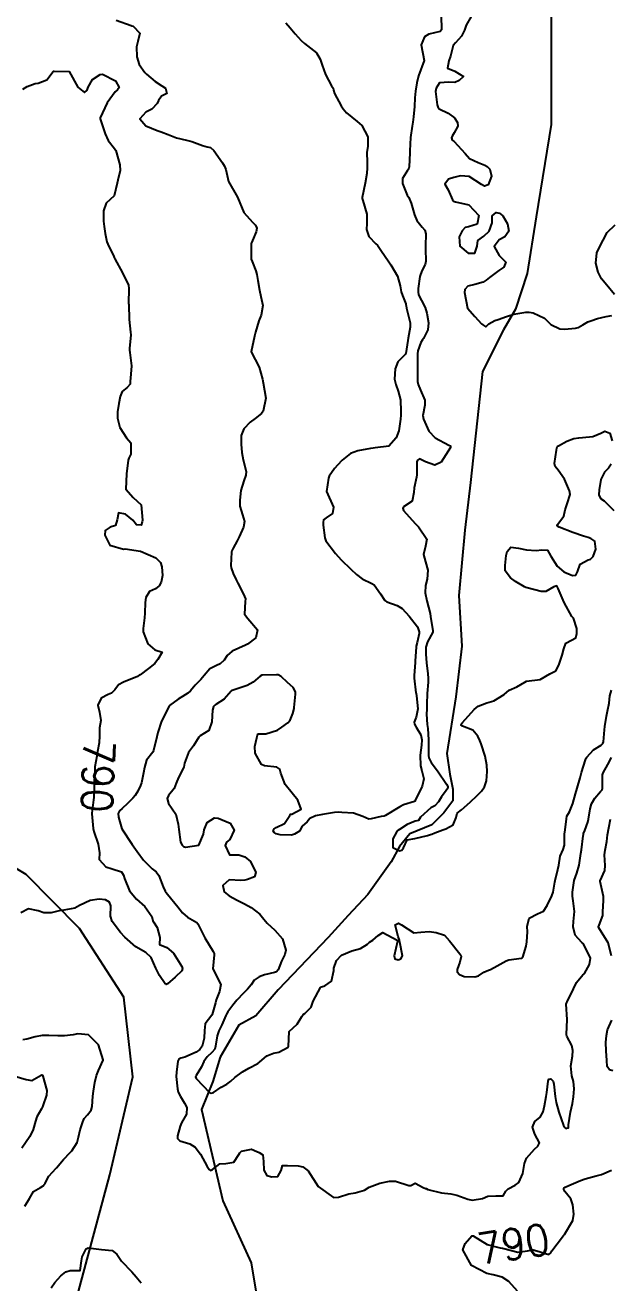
# Model space of a CAD drawing. Header units: metres. Extents: x 307586 to 320046, y 7427249 to 7434250.
# Drawn here: x 319189.4 to 319265.2, y 7427886.4 to 7428049.3 of the extents above; entities that cross this region are included whole.
import ezdxf
from ezdxf.enums import TextEntityAlignment as Align

# ---------------------------------------------------------------- set-up
doc = ezdxf.new("R2010")
doc.units = ezdxf.units.M
doc.header["$MEASUREMENT"] = 0
for name, color, linetype in [('Cotas', 45, 'Continuous'), ('Curvas de Nivel 1m', 11, 'Continuous'), ('Curvas de Nivel 5m', 15, 'Continuous'), ('Hidrografia', 140, 'Continuous'), ('Vias Secundárias', 230, 'Continuous')]:
    doc.layers.add(name, color=color, linetype=linetype)
doc.styles.add('Style-STANDARD', font='STANDARD.shx')

msp = doc.modelspace()

# ---------------------------------------------------------------- linework, layer by layer
at = {"layer": 'Curvas de Nivel 1m', "flags": 128}
for points, elevation in [([(319243.35, 7428050.58), (319243.39, 7428048.72), (319243.18, 7428048.49), (319241.75, 7428048.16), (319241.17, 7428047.81), (319240.72, 7428046.75), (319241.13, 7428044.74), (319240.4, 7428042.75), (319240.17, 7428041.82), (319240, 7428040.76), (319239.93, 7428039.91), (319239.86, 7428038.76), (319239.73, 7428037.44), (319239.65, 7428036.76), (319239.55, 7428036.24), (319239.34, 7428034.77), (319239.27, 7428033.04), (319239.26, 7428032.77), (319239.17, 7428030.96), (319239.15, 7428030.77), (319239.1, 7428030.64), (319238.97, 7428030.47), (319238.3, 7428029.43), (319238.3, 7428028.78), (319238.93, 7428027.3), (319239.12, 7428026.97), (319239.24, 7428026.77), (319239.42, 7428026.26), (319239.86, 7428024.76), (319240.16, 7428024.02), (319240.88, 7428023.16), (319241.23, 7428022.74), (319241.34, 7428022.26), (319241.31, 7428020.74), (319241.3, 7428020.28), (319241.33, 7428018.73), (319241.24, 7428018.32), (319240.81, 7428017.49), (319240.57, 7428016.74), (319240.35, 7428015.18), (319240.33, 7428014.75), (319240.4, 7428014.38), (319240.76, 7428013.64), (319241.24, 7428012.74), (319241.46, 7428012.02), (319241.67, 7428010.73), (319241.62, 7428009.83), (319241.05, 7428008.74), (319240.9, 7428008.54), (319240.7, 7428008.2), (319240.32, 7428007.11), (319240.28, 7428006.74), (319240.27, 7428005.13), (319240.25, 7428004.74), (319240.24, 7428003.14), (319240.34, 7428002.74), (319240.63, 7428002.04), (319241.2, 7428000.73), (319241.23, 7428000.1), (319240.97, 7427998.74), (319241.02, 7427998.29), (319241.73, 7427996.73), (319242.55, 7427995.85), (319244.33, 7427994.9), (319244.53, 7427994.81), (319244.55, 7427994.69), (319244.55, 7427994.67), (319244.53, 7427994.61), (319243.35, 7427992.71), (319242.51, 7427992.33), (319241.31, 7427992.73), (319240.52, 7427993.15), (319240.28, 7427992.98), (319240.19, 7427992.74), (319240.17, 7427991.07), (319240.14, 7427990.74), (319239.85, 7427989.37), (319239.78, 7427988.75), (319239.55, 7427987.65), (319238.44, 7427986.91), (319238.35, 7427986.76), (319238.44, 7427986.42), (319239.95, 7427984.74), (319240.41, 7427984.32), (319241.47, 7427982.73), (319241.29, 7427981.82), (319241.04, 7427980.73), (319241.3, 7427979.79), (319241.6, 7427978.73), (319241.51, 7427977.55), (319241.32, 7427976.73), (319241.26, 7427975.78), (319241.47, 7427974.73), (319241.89, 7427973.11), (319241.96, 7427972.72), (319242.24, 7427970.85), (319242.25, 7427970.72), (319242.24, 7427970.69), (319241.54, 7427969.42), (319241.35, 7427968.73), (319241.33, 7427967.84), (319241.43, 7427966.72), (319241.6, 7427965.3), (319241.64, 7427964.72), (319241.63, 7427964.18), (319241.53, 7427962.72), (319241.49, 7427961.36), (319241.48, 7427960.72), (319241.44, 7427960.04), (319241.52, 7427958.72), (319241.6, 7427958.22), (319241.7, 7427956.72), (319241.7, 7427955.08), (319241.68, 7427954.72), (319241.72, 7427954.38), (319242.04, 7427953.78), (319242.84, 7427952.7), (319244.01, 7427951), (319244.18, 7427950.69), (319244.21, 7427950.48), (319244, 7427950.18), (319243.36, 7427949.33), (319242.98, 7427948.7), (319242.5, 7427948.19), (319241.97, 7427947.91), (319240.65, 7427946.73), (319240.41, 7427946.28), (319239.95, 7427946.2), (319238.92, 7427945.78), (319237.94, 7427945.13), (319237.73, 7427944.97), (319237.56, 7427944.77), (319237.05, 7427943.9), (319237.08, 7427942.77), (319237.91, 7427942.33), (319238.24, 7427942.42), (319238.43, 7427942.75), (319238.9, 7427943.78), (319239.93, 7427943.97), (319241.55, 7427944.34), (319241.93, 7427944.46), (319242.11, 7427944.53), (319242.49, 7427944.7), (319243.54, 7427945.09), (319243.94, 7427945.2), (319244.89, 7427945.73), (319245.26, 7427946.68), (319245.39, 7427947.25), (319245.97, 7427947.67), (319247.11, 7427948.65), (319247.99, 7427949.51), (319248.57, 7427950.06), (319248.93, 7427950.63), (319249.21, 7427951.44), (319249.31, 7427952.63), (319249.23, 7427953.44), (319249.05, 7427954.63), (319248.52, 7427956.2), (319248.33, 7427956.64), (319248.09, 7427957.22), (319247.44, 7427957.99), (319246.1, 7427958.52), (319245.9, 7427958.67), (319245.95, 7427958.82), (319246.11, 7427958.98), (319247.6, 7427960.65), (319248.14, 7427961.11), (319249.24, 7427961.53), (319250.14, 7427961.78), (319251.48, 7427962.6), (319252.16, 7427963.18), (319253.15, 7427963.6), (319254.17, 7427964.21), (319254.41, 7427964.32), (319256.17, 7427964.55), (319257.41, 7427965.3), (319258.19, 7427965.66), (319258.5, 7427966.21), (319258.61, 7427966.52), (319259.03, 7427967.69), (319259.22, 7427968.51), (319259.5, 7427969.24), (319260.24, 7427969.63), (319260.79, 7427969.94), (319260.92, 7427970.49), (319260.91, 7427971.14), (319260.48, 7427972.5), (319260.38, 7427972.6), (319260.28, 7427972.72), (319259.29, 7427974.51), (319258.49, 7427976.35), (319258.42, 7427976.52), (319258.32, 7427976.69), (319257.94, 7427976.53), (319256.92, 7427975.94), (319256.31, 7427975.93), (319254.46, 7427976.43), (319254.32, 7427976.48), (319254.14, 7427976.57), (319252.98, 7427977.24), (319252.33, 7427977.72), (319251.64, 7427978.61), (319251.65, 7427979.31), (319251.76, 7427980.61), (319251.87, 7427981.11), (319252.38, 7427981.71), (319253.36, 7427981.56), (319254.38, 7427981.33), (319255.66, 7427981.27), (319256.38, 7427981.33), (319257.13, 7427981.29), (319257.56, 7427980.53), (319258.35, 7427979.21), (319259.22, 7427978.51), (319260.34, 7427978), (319260.8, 7427978.04), (319261.02, 7427978.49), (319261.37, 7427979.47), (319262.37, 7427980.05), (319262.7, 7427980.14), (319263.02, 7427980.47), (319263.37, 7427981.45), (319263.24, 7427982.47), (319262.74, 7427982.82), (319262.4, 7427982.92), (319261.78, 7427983.1), (319260.4, 7427983.61), (319258.63, 7427984.3), (319258.41, 7427984.4), (319258.37, 7427984.47), (319258.37, 7427984.52), (319258.37, 7427984.56), (319258.41, 7427984.64), (319259.24, 7427985.71), (319259.41, 7427986.51), (319259.66, 7427987.3), (319260.05, 7427988.5), (319259.99, 7427988.99), (319259.31, 7427990.51), (319258.5, 7427991.68), (319258.11, 7427992.13), (319258.03, 7427992.53), (319258.28, 7427994.27), (319258.31, 7427994.52), (319258.37, 7427994.69), (319258.54, 7427994.83), (319259.62, 7427995.44), (319260.55, 7427995.75), (319261.17, 7427995.87), (319262.56, 7427996), (319263.01, 7427996.02), (319264.04, 7427996.46), (319264.57, 7427996.72), (319265.2, 7427996.44), (319265.51, 7427995.47)], 787), ([(319247.21, 7428050.41), (319246.58, 7428049.29), (319246.34, 7428048.68), (319245.98, 7428047.88), (319245.17, 7428047.02), (319244.9, 7428046.69), (319244.53, 7428045.31), (319244.34, 7428044.7), (319244.14, 7428043.72), (319245.12, 7428043.35), (319246.21, 7428042.68), (319245.67, 7428042.12), (319245.1, 7428041.89), (319244.31, 7428041.91), (319243.1, 7428041.86), (319242.68, 7428041.14), (319242.61, 7428040.72), (319242.8, 7428038.99), (319242.88, 7428038.72), (319243.06, 7428038.47), (319244.24, 7428037.89), (319245.05, 7428037.32), (319245.46, 7428036.69), (319245.48, 7428036.24), (319245.02, 7428035.35), (319244.76, 7428034.95), (319244.67, 7428034.7), (319244.75, 7428034.43), (319245.01, 7428034.22), (319246.44, 7428032.68), (319246.99, 7428032.03), (319248.11, 7428031.53), (319248.98, 7428031.18), (319249.31, 7428030.98), (319249.64, 7428030.64), (319249.85, 7428029.74), (319249.42, 7428028.64), (319248.94, 7428028.45), (319248.56, 7428028.65), (319246.96, 7428029.71), (319245.85, 7428029.79), (319244.96, 7428029.58), (319244.3, 7428029.35), (319243.82, 7428028.71), (319244.23, 7428027.99), (319244.82, 7428026.69), (319244.92, 7428026.51), (319245.17, 7428026.43), (319246.91, 7428026.03), (319248.21, 7428024.66), (319247.99, 7428023.55), (319246.88, 7428023.2), (319246.45, 7428023.1), (319246.05, 7428022.68), (319245.67, 7428021.87), (319245.75, 7428020.68), (319246.84, 7428019.77), (319247.71, 7428019.79), (319248, 7428020.66), (319248.09, 7428021.43), (319248.87, 7428021.97), (319249.56, 7428022.64), (319249.95, 7428023.7), (319249.95, 7428024.63), (319250.48, 7428025.04), (319250.9, 7428024.97), (319251.31, 7428024.62), (319251.93, 7428023.57), (319252.11, 7428022.61), (319251.58, 7428021.9), (319250.86, 7428021.52), (319250.2, 7428020.63), (319250.84, 7428019.47), (319251.71, 7428018.61), (319251.46, 7428017.97), (319250.81, 7428017.52), (319249.58, 7428016.63), (319249.16, 7428016.27), (319248.79, 7428016.02), (319247.71, 7428015.73), (319246.79, 7428015.48), (319246.39, 7428015.07), (319246.37, 7428014.67), (319246.75, 7428012.67), (319247.68, 7428011.59), (319248.55, 7428010.64), (319248.73, 7428010.49), (319249.11, 7428010.25), (319249.53, 7428010.63), (319250.29, 7428011.07), (319250.74, 7428011.19), (319251.8, 7428011.56), (319252.75, 7428011.87), (319254.31, 7428012.13), (319254.75, 7428012.14), (319255.26, 7428012.06), (319256.74, 7428011.34), (319257.14, 7428010.94), (319257.57, 7428010.54), (319258.72, 7428009.95), (319259.32, 7428009.92), (319260.73, 7428010.06), (319261.08, 7428010.14), (319261.71, 7428010.49), (319262.36, 7428010.86), (319262.74, 7428011.02), (319263.59, 7428011.32), (319264.74, 7428011.55), (319265.48, 7428011.71)], 786), ([(319201.19, 7428049.96), (319203.13, 7428049.25), (319203.18, 7428049.24), (319203.22, 7428049.24), (319203.39, 7428049.2), (319204.27, 7428048.28), (319203.98, 7428047.19), (319203.82, 7428046.52), (319203.87, 7428045.19), (319204.16, 7428044.22), (319204.9, 7428043.17), (319205.11, 7428042.95), (319206.23, 7428042.02), (319207.09, 7428041.46), (319207.57, 7428041.15), (319207.76, 7428040.46), (319207.07, 7428040.12), (319206.67, 7428039.55), (319206.49, 7428039.16), (319205.81, 7428038.41), (319205.05, 7428038.06), (319204.24, 7428037.18), (319205.03, 7428036.28), (319206.51, 7428035.67), (319207.02, 7428035.51), (319207.94, 7428035.14), (319209.01, 7428034.7), (319210.31, 7428034.41), (319211, 7428034.24), (319212.38, 7428033.71), (319213, 7428033.56), (319213.4, 7428033.48), (319213.84, 7428033.07), (319214.97, 7428031.46), (319215.24, 7428031.05), (319215.39, 7428030.62), (319215.77, 7428029.04), (319216.92, 7428027.03), (319217.75, 7428025.02), (319218.88, 7428023.79), (319219.26, 7428023.38), (319219.41, 7428023), (319219.35, 7428022.52), (319218.85, 7428021.41), (319218.72, 7428021.13), (319218.7, 7428021.01), (319218.7, 7428019.14), (319218.71, 7428019.01), (319218.82, 7428018.71), (319219.3, 7428017.49), (319219.42, 7428017), (319219.56, 7428016.23), (319219.76, 7428015), (319219.93, 7428014.16), (319220.2, 7428012.99), (319219.98, 7428011.75), (319219.7, 7428011), (319219.24, 7428009.54), (319219.11, 7428009), (319218.68, 7428007), (319219.75, 7428004.99), (319220.16, 7428003.47), (319220.23, 7428002.98), (319220.6, 7428000.98), (319220.27, 7427999.3), (319220.04, 7427998.99), (319219.2, 7427998.37), (319218.57, 7427997.88), (319217.73, 7427997.01), (319217.4, 7427996.17), (319217.39, 7427995.02), (319217.47, 7427993.97), (319217.66, 7427993.01), (319218.03, 7427991.47), (319218.02, 7427991.01), (319217.73, 7427990.26), (319217.36, 7427989.02), (319217.21, 7427987.78), (319217.23, 7427987.02), (319217.55, 7427985.89), (319217.83, 7427985.01), (319217.7, 7427984.3), (319217.12, 7427983.02), (319216.9, 7427982.51), (319216.37, 7427981.54), (319216.18, 7427981.22), (319216.13, 7427981.03), (319216.06, 7427979.32), (319216.08, 7427979.03), (319216.34, 7427978.26), (319216.74, 7427977.44), (319216.97, 7427977.02), (319217.72, 7427975.59), (319217.95, 7427975.01), (319217.93, 7427974.65), (319217.84, 7427973.01), (319218.26, 7427972.45), (319219.5, 7427970.99), (319219.29, 7427969.93), (319218.22, 7427969.14), (319217.94, 7427969), (319216.21, 7427968.22), (319215.58, 7427967.67), (319215.19, 7427967.04), (319214.67, 7427966.57), (319214.19, 7427966.36), (319213.32, 7427965.93), (319212.6, 7427965.07), (319212.17, 7427964.56), (319211.42, 7427963.82), (319210.82, 7427963.09), (319210.48, 7427962.76), (319210.14, 7427962.54), (319209.23, 7427962.01), (319208.12, 7427961.18), (319208.09, 7427961.15), (319208.07, 7427961.12), (319208.02, 7427961.02), (319207.07, 7427959.14), (319206.59, 7427957.66), (319206.48, 7427957.14), (319206.05, 7427955.35), (319206, 7427955.21), (319205.94, 7427955.15), (319205.11, 7427954.09), (319204.87, 7427953.16), (319204.74, 7427952.45), (319204.46, 7427951.17), (319204.35, 7427950.82), (319203.99, 7427950.06), (319203.64, 7427949.52), (319203.34, 7427949.18), (319202.68, 7427948.47), (319201.96, 7427947.85), (319201.62, 7427947.54), (319201.46, 7427947.2), (319201.49, 7427946.73), (319201.93, 7427945.19), (319203.25, 7427943.18), (319203.9, 7427942.25), (319204.72, 7427941.16), (319205.87, 7427940.02), (319206.37, 7427939.65), (319206.73, 7427939.14), (319207.27, 7427937.7), (319207.56, 7427937.12), (319207.66, 7427936.95), (319207.83, 7427936.74), (319209.19, 7427935.11), (319209.81, 7427934.34), (319210.46, 7427933.75), (319211.65, 7427933.07), (319211.79, 7427932.9), (319212.7, 7427931.06), (319213.75, 7427929.3), (319213.88, 7427929.05), (319213.9, 7427928.89), (319213.71, 7427927.05), (319214.74, 7427925.04), (319214.58, 7427924.15), (319214.17, 7427923.04), (319214.06, 7427922.65), (319213.64, 7427921.17), (319213.61, 7427921.08), (319213.58, 7427921.05), (319212.75, 7427919.94), (319212.66, 7427919.06), (319212.6, 7427918.07), (319212.34, 7427917.06), (319212.04, 7427916.61), (319211.58, 7427916.27), (319210.09, 7427915.61), (319209.58, 7427915.48), (319209.3, 7427915.38), (319209.17, 7427915.1), (319209, 7427913.67), (319208.96, 7427913.11), (319209.13, 7427911.5), (319209.24, 7427911.1), (319209.52, 7427910.53), (319210.07, 7427909.65), (319210.34, 7427909.09), (319210.32, 7427908.26), (319209.66, 7427907.1), (319209.47, 7427906.69), (319209.13, 7427905.43), (319209.13, 7427905.1), (319209.45, 7427904.78), (319210.76, 7427904.4), (319211.44, 7427903.97), (319212.12, 7427903.06), (319212.99, 7427901.48), (319213.23, 7427901.05), (319213.4, 7427900.92), (319213.7, 7427901.05), (319214.65, 7427901.8), (319215.42, 7427901.85), (319216.43, 7427902), (319217.11, 7427903), (319217.22, 7427903.21), (319217.44, 7427903.44), (319218.72, 7427903.71), (319219.44, 7427903.41), (319219.73, 7427903.27), (319220.2, 7427902.97), (319220.28, 7427902.1), (319220.32, 7427900.97), (319220.72, 7427900.28), (319221.39, 7427900.11), (319222.16, 7427900.18), (319222.58, 7427900.94), (319222.75, 7427901.6), (319223.41, 7427901.58), (319224.78, 7427901.54), (319225.41, 7427901.41), (319226.1, 7427900.89), (319227.38, 7427898.88), (319229.37, 7427897.44), (319230.01, 7427897.49), (319231.37, 7427897.93), (319232.17, 7427898.03), (319233.38, 7427898.4), (319233.99, 7427898.8), (319235.39, 7427899.32), (319236.62, 7427899.54), (319237.39, 7427899.54), (319239.13, 7427899), (319239.39, 7427899), (319239.97, 7427899.31), (319240.99, 7427898.72), (319241.3, 7427898.63), (319241.38, 7427898.6), (319241.6, 7427898.49), (319243.38, 7427898.06), (319244.6, 7427897.9), (319245.37, 7427897.74), (319246.8, 7427897.21), (319247.37, 7427897.08), (319248.7, 7427897.3), (319249.37, 7427897.62), (319250.41, 7427897.65), (319251.37, 7427897.65), (319251.71, 7427898.26), (319252.01, 7427898.58), (319252.94, 7427899.02), (319253.39, 7427899.38), (319253.94, 7427900.56), (319254.12, 7427901.86), (319254.38, 7427902.56), (319255.44, 7427903.69), (319255.88, 7427904.11), (319256.09, 7427904.53), (319255.47, 7427905.63), (319255.17, 7427906.54), (319255.49, 7427907.29), (319256.18, 7427907.85), (319256.55, 7427908.53), (319256.72, 7427909.32), (319256.93, 7427910.53), (319257.01, 7427911.04), (319257.19, 7427912.52), (319257.3, 7427912.78), (319257.56, 7427912.83), (319257.86, 7427912.52), (319257.96, 7427912.11), (319258.11, 7427910.51), (319258.26, 7427909.77), (319258.6, 7427908.51), (319259.21, 7427906.77), (319259.35, 7427906.5), (319259.48, 7427906.39), (319259.57, 7427906.41), (319259.84, 7427906.49), (319259.85, 7427906.86), (319260.08, 7427908.49), (319260.37, 7427909.64), (319260.5, 7427910.49), (319260.58, 7427911.52), (319260.5, 7427912.49), (319260.29, 7427913.21), (319260.13, 7427914.49), (319260.34, 7427915.74), (319260.42, 7427916.49), (319260.27, 7427917.15), (319259.62, 7427918.36), (319259.57, 7427918.5), (319259.56, 7427918.56), (319259.65, 7427920.5), (319259.55, 7427922.5), (319259.56, 7427922.61), (319259.68, 7427922.81), (319260.47, 7427924.49), (319260.88, 7427925.31), (319261.72, 7427926.27), (319261.83, 7427926.36), (319261.92, 7427926.47), (319262.56, 7427927.64), (319262.7, 7427928.46), (319261.77, 7427930.3), (319261.59, 7427930.47), (319260.7, 7427931.41), (319260.44, 7427932.49), (319260.51, 7427933.2), (319260.62, 7427934.49), (319260.46, 7427935.86), (319260.37, 7427936.49), (319260.36, 7427937), (319260.59, 7427938.49), (319260.92, 7427939.44), (319261.23, 7427940.48), (319261.45, 7427942.02), (319261.52, 7427942.48), (319261.76, 7427944.3), (319261.78, 7427944.47), (319261.8, 7427944.61), (319261.94, 7427944.99), (319262.35, 7427946.07), (319262.44, 7427946.47), (319262.65, 7427947.79), (319262.84, 7427948.46), (319263.26, 7427949.19), (319264.01, 7427950.02), (319264.2, 7427950.26), (319264.25, 7427950.45), (319264.27, 7427952.21), (319264.33, 7427952.45), (319264.95, 7427953.53), (319265.4, 7427954.44)], 789), ([(319223.19, 7428049.61), (319223.74, 7428048.95), (319224.4, 7428048.17), (319225.17, 7428047.31), (319225.61, 7428046.93), (319227.15, 7428045.72), (319227.62, 7428044.91), (319227.91, 7428044.12), (319228.35, 7428042.9), (319229.1, 7428041.45), (319229.34, 7428041.13), (319229.39, 7428040.89), (319229.5, 7428040.47), (319230.36, 7428038.87), (319230.64, 7428038.45), (319231.05, 7428037.96), (319232.44, 7428036.85), (319233.03, 7428036.29), (319233.81, 7428034.83), (319233.8, 7428033.63), (319233.68, 7428032.83), (319233.73, 7428031.58), (319233.75, 7428030.83), (319233.7, 7428030.09), (319233.49, 7428028.83), (319233.08, 7428026.99), (319233.07, 7428026.84), (319233.16, 7428026.59), (319233.7, 7428024.83), (319233.68, 7428023.63), (319233.63, 7428022.83), (319233.96, 7428021.92), (319234.85, 7428021), (319235.07, 7428020.81), (319235.6, 7428020.04), (319236.45, 7428018.79), (319236.82, 7428018.28), (319237.65, 7428016.78), (319238, 7428015.56), (319238.14, 7428014.78), (319238.3, 7428014.31), (319238.76, 7428013.23), (319238.81, 7428012.81), (319238.82, 7428012.76), (319238.85, 7428012.66), (319239.3, 7428010.75), (319239.29, 7428010.19), (319239.07, 7428008.76), (319239.02, 7428008.44), (319238.73, 7428006.76), (319238.72, 7428006.72), (319238.68, 7428006.66), (319237.73, 7428005.71), (319237.35, 7428004.78), (319237.3, 7428003.44), (319237.46, 7428002.78), (319237.76, 7428001.9), (319238.04, 7428000.77), (319238.1, 7427999.26), (319238.1, 7427998.77), (319238.07, 7427998.26), (319237.83, 7427996.77), (319237.48, 7427995.85), (319236.53, 7427994.79), (319234.78, 7427994.55), (319234.53, 7427994.51), (319234.16, 7427994.45), (319232.53, 7427994.16), (319231.56, 7427993.81), (319230.51, 7427992.97), (319230.46, 7427992.92), (319230.4, 7427992.86), (319229.5, 7427991.87), (319228.82, 7427990.88), (319228.73, 7427990.63), (319228.46, 7427988.88), (319229.37, 7427986.87), (319229.23, 7427986.07), (319228.42, 7427985.5), (319228.07, 7427985.23), (319228.02, 7427984.89), (319228.05, 7427984.53), (319228.24, 7427982.88), (319228.39, 7427982.51), (319229.62, 7427980.87), (319230.35, 7427980.03), (319231.61, 7427978.85), (319232.34, 7427978.15), (319233.08, 7427977.58), (319234.32, 7427977), (319234.63, 7427976.81), (319235.48, 7427975.63), (319236.03, 7427974.79), (319236.29, 7427974.59), (319237.64, 7427974.12), (319238.28, 7427973.74), (319239.18, 7427972.75), (319240.25, 7427971.35), (319240.49, 7427970.74), (319240.48, 7427970.5), (319240.23, 7427969.35), (319240.11, 7427968.85), (319240.09, 7427968.74), (319239.98, 7427966.96), (319239.97, 7427966.74), (319239.84, 7427965.08), (319239.83, 7427964.74), (319240.06, 7427962.83), (319240.08, 7427962.74), (319240.15, 7427962.43), (319240.3, 7427960.74), (319240.11, 7427959.65), (319239.84, 7427959), (319239.86, 7427958.74), (319240.1, 7427958.38), (319240.71, 7427957.36), (319240.82, 7427956.73), (319240.78, 7427956.02), (319240.61, 7427954.73), (319240.66, 7427953.35), (319240.83, 7427952.73), (319241.07, 7427951.67), (319240.87, 7427950.73), (319239.98, 7427948.86), (319239.94, 7427948.78), (319239.86, 7427948.74), (319238.45, 7427948.29), (319237.98, 7427948.07), (319236.12, 7427946.94), (319235.96, 7427946.86), (319235.91, 7427946.84), (319235.54, 7427946.79), (319234.27, 7427946.49), (319233.96, 7427946.47), (319233.16, 7427946.82), (319231.97, 7427947.21), (319230.44, 7427947.33), (319229.97, 7427947.35), (319229.5, 7427947.33), (319227.96, 7427947.04), (319227.05, 7427946.89), (319226.31, 7427946.55), (319225.95, 7427946.12), (319225.32, 7427945.54), (319224.94, 7427944.92), (319224.32, 7427944.53), (319223.93, 7427944.38), (319222.45, 7427944.43), (319221.93, 7427944.56), (319221.69, 7427944.71), (319221.55, 7427944.96), (319221.68, 7427945.21), (319221.94, 7427945.36), (319223, 7427945.89), (319223.69, 7427946.93), (319223.81, 7427947.08), (319223.96, 7427947.1), (319225.16, 7427947.73), (319224.73, 7427948.92), (319223.99, 7427949.83), (319223.09, 7427950.94), (319222.54, 7427952.43), (319222.39, 7427952.95), (319222.04, 7427953.21), (319220.42, 7427953.36), (319220.04, 7427953.52), (319219.22, 7427954.99), (319219.19, 7427955.87), (319219.41, 7427956.99), (319219.55, 7427957.52), (319220.09, 7427957.49), (319220.6, 7427957.49), (319222.09, 7427957.99), (319222.69, 7427958.35), (319223.46, 7427958.94), (319223.77, 7427959.27), (319224.11, 7427960.13), (319224.26, 7427960.8), (319224.27, 7427960.93), (319224.45, 7427962.63), (319224.44, 7427962.93), (319224.16, 7427963.51), (319223.39, 7427964.17), (319222.59, 7427964.95), (319222.18, 7427965.13), (319222, 7427965.14), (319220.17, 7427965.11), (319220.06, 7427965.1), (319219.84, 7427964.98), (319218.96, 7427964.2), (319218.16, 7427963.76), (319216.23, 7427963.11), (319216.15, 7427963.07), (319216.13, 7427963.06), (319216.1, 7427963.03), (319215.18, 7427962), (319214.13, 7427961.3), (319213.97, 7427961.21), (319213.82, 7427961.05), (319213.66, 7427960.59), (319213.61, 7427959.05), (319213.2, 7427957.95), (319212.08, 7427957.26), (319211.91, 7427957.07), (319211.2, 7427955.95), (319210.56, 7427955.09), (319210.04, 7427953.71), (319209.96, 7427953.17), (319209.94, 7427953.1), (319209.29, 7427951.83), (319208.98, 7427951.11), (319208.7, 7427950.41), (319207.99, 7427949.51), (319207.8, 7427949.12), (319207.97, 7427948.49), (319208.91, 7427947.11), (319209.24, 7427945.81), (319209.32, 7427945.11), (319209.55, 7427943.47), (319209.74, 7427943.1), (319209.91, 7427942.93), (319210.17, 7427942.83), (319211.91, 7427943.07), (319212.5, 7427944.49), (319212.59, 7427945.06), (319212.97, 7427946.03), (319213.96, 7427946.61), (319214.4, 7427946.6), (319215.95, 7427945.95), (319216.48, 7427945.02), (319215.92, 7427943.81), (319215.49, 7427943.47), (319215.34, 7427943.04), (319215.89, 7427941.84), (319217.08, 7427941.83), (319217.89, 7427941.59), (319218.61, 7427940.99), (319219.31, 7427939.55), (319219.11, 7427938.99), (319218.24, 7427938.62), (319217.86, 7427938.53), (319217.34, 7427938.49), (319215.86, 7427938.61), (319215.01, 7427937.88), (319215.21, 7427937.04), (319215.84, 7427936.51), (319216.9, 7427935.94), (319217.82, 7427935.48), (319218.69, 7427934.99), (319219.8, 7427934.14), (319220.33, 7427933.5), (319220.79, 7427932.97), (319221.78, 7427932.08), (319222.75, 7427930.94), (319223.21, 7427929.47), (319223.08, 7427928.94), (319222.61, 7427928.07), (319222.2, 7427926.95), (319221.97, 7427926.69), (319221.72, 7427926.58), (319220.41, 7427926.27), (319219.71, 7427926.03), (319219.1, 7427925.58), (319218.69, 7427924.99), (319218.23, 7427924.45), (319217.68, 7427923.92), (319216.83, 7427923.01), (319216.31, 7427922.38), (319215.65, 7427921.48), (319215.48, 7427921.19), (319215.41, 7427921.03), (319214.87, 7427919.79), (319214.52, 7427919.04), (319214.28, 7427918.37), (319214.07, 7427917.05), (319213.97, 7427916.66), (319213.58, 7427916.23), (319212.98, 7427915.65), (319212.56, 7427915.06), (319212.26, 7427914.37), (319211.55, 7427913.26), (319211.49, 7427913.07), (319211.55, 7427912.88), (319213.29, 7427911.05), (319213.52, 7427910.94), (319213.8, 7427911.05), (319214.82, 7427911.75), (319215.54, 7427912.14), (319216.06, 7427912.5), (319216.59, 7427913.01), (319217.56, 7427913.72), (319218.38, 7427914.18), (319219.57, 7427914.82), (319219.79, 7427914.98), (319220.74, 7427915.81), (319221.59, 7427916.12), (319222.29, 7427916.25), (319223.51, 7427916.93), (319223.54, 7427917), (319223.62, 7427918.93), (319224.67, 7427919.88), (319225.25, 7427920.91), (319225.42, 7427921.13), (319225.65, 7427921.3), (319226.48, 7427922.08), (319226.75, 7427922.89), (319227.69, 7427924.63), (319227.83, 7427924.74), (319228.25, 7427924.87), (319229.09, 7427925.48), (319229.43, 7427926.86), (319229.43, 7427927.16), (319229.74, 7427928.16), (319230.39, 7427928.85), (319231.75, 7427929.4), (319232.87, 7427929.7), (319233.76, 7427930.25), (319234.04, 7427930.53), (319234.45, 7427930.8), (319235.18, 7427931.39), (319235.78, 7427931.77), (319237.64, 7427930.76), (319237.66, 7427930.66), (319237.24, 7427928.77), (319237.31, 7427928.34), (319237.74, 7427928.21), (319238.12, 7427928.38), (319238.3, 7427928.75), (319237.99, 7427930.53), (319237.94, 7427930.76), (319237.77, 7427931.26), (319237.36, 7427932.77), (319237.8, 7427932.98), (319238.17, 7427932.76), (319239.78, 7427931.72), (319240.71, 7427931.8), (319241.78, 7427931.92), (319242.7, 7427931.78), (319243.77, 7427931.43), (319244.41, 7427930.68), (319245.75, 7427928.99), (319245.9, 7427928.82), (319245.93, 7427928.67), (319245.74, 7427927.91), (319245.41, 7427926.99), (319245.42, 7427926.67), (319245.72, 7427926.32), (319246.3, 7427926.08), (319247.71, 7427926.04), (319248.17, 7427926.18), (319248.87, 7427926.63), (319249.46, 7427926.89), (319249.73, 7427927), (319250.58, 7427927.46), (319251.74, 7427928.09), (319252.11, 7427928.21), (319253.74, 7427928.44), (319253.83, 7427928.48), (319253.9, 7427928.57), (319254.34, 7427929.99), (319254.45, 7427930.56), (319254.51, 7427931.84), (319254.46, 7427932.56), (319254.73, 7427933.63), (319255.81, 7427934.21), (319256.58, 7427934.54), (319257.09, 7427935.27), (319257.7, 7427936.52), (319257.85, 7427936.98), (319258.08, 7427938.29), (319258.12, 7427938.52), (319258.46, 7427939.93), (319258.59, 7427940.51), (319258.78, 7427941.64), (319259.15, 7427942.51), (319259.32, 7427943.1), (319259.33, 7427944.51), (319259.39, 7427945.06), (319259.59, 7427946.5), (319259.63, 7427946.84), (319259.97, 7427947.39), (319260.41, 7427948.49), (319260.74, 7427949.75), (319260.97, 7427950.49), (319261.34, 7427951.79), (319261.51, 7427952.48), (319262.05, 7427954.12), (319262.15, 7427954.37), (319262.21, 7427954.47), (319263.09, 7427955.43), (319264.08, 7427956.06), (319264.28, 7427956.25), (319264.37, 7427956.45), (319264.5, 7427958.04), (319264.54, 7427958.45), (319264.75, 7427959.81), (319264.9, 7427960.44), (319265.1, 7427961.49), (319265.2, 7427962.44), (319265.42, 7427963.18)], 788), ([(319265.81, 7428014.44), (319264.79, 7428015.64), (319264.13, 7428016.46), (319263.68, 7428017.33), (319263.37, 7428018.47), (319263.5, 7428019.81), (319263.8, 7428020.47), (319264.87, 7428022.45), (319265.88, 7428023.44)], 786), ([(319265.39, 7427992.44), (319265.03, 7427991.93), (319264.5, 7427991.4), (319264.03, 7427990.46), (319263.83, 7427989.1), (319263.76, 7427988.46), (319264.01, 7427988.01), (319264.46, 7427987.7), (319265.7, 7427986.44)], 787), ([(319189.34, 7427896.31), (319189.97, 7427897.33), (319190.45, 7427898.24), (319191.37, 7427898.72), (319191.74, 7427898.94), (319191.99, 7427899.3), (319192.48, 7427900.21), (319193.4, 7427901.23), (319193.46, 7427901.29), (319194.35, 7427902.35), (319195.21, 7427903.26), (319195.44, 7427903.51), (319196.12, 7427904.58), (319196.32, 7427905.25), (319196.52, 7427906.19), (319196.87, 7427907.25), (319197.05, 7427907.67), (319197.49, 7427908.17), (319197.96, 7427908.77), (319198.09, 7427909.23), (319198.18, 7427910.57), (319198.24, 7427911.23), (319198.44, 7427912.33), (319198.66, 7427913.23), (319198.89, 7427913.9), (319199.52, 7427915.22), (319199.52, 7427915.27), (319198.9, 7427917.23), (319197.61, 7427918.51), (319196.21, 7427918.66), (319195.61, 7427918.52), (319194.5, 7427918.39), (319193.61, 7427918.39), (319192.48, 7427918.43), (319191.61, 7427918.42), (319190.68, 7427918.25), (319189.6, 7427917.95), (319189.08, 7427917.86)], 789), ([(319187.61, 7427913.3), (319189.54, 7427912.74), (319190.26, 7427912.61), (319191.45, 7427913.31), (319191.55, 7427913.33), (319191.62, 7427913.31), (319191.69, 7427913.17), (319192.21, 7427911.3), (319192.14, 7427910.68), (319191.7, 7427909.31), (319191.64, 7427909.17), (319191.5, 7427908.95), (319190.91, 7427907.89), (319190.71, 7427907.32), (319190.41, 7427906.27), (319190.01, 7427905.33), (319189.44, 7427904.51), (319188.95, 7427903.84)], 789)]:
    msp.add_lwpolyline(points, dxfattribs=dict(at, elevation=elevation))
at = {"layer": 'Curvas de Nivel 5m', "elevation": 790, "flags": 128}
for points in [[(319189.08, 7428041.02), (319189.64, 7428041.36), (319190.69, 7428041.74), (319191.09, 7428041.79), (319192.19, 7428042.23), (319193.03, 7428043.32), (319193.07, 7428043.36), (319193.11, 7428043.37), (319193.17, 7428043.37), (319195.11, 7428043.29), (319196.23, 7428041.28), (319197.08, 7428040.57), (319197.45, 7428040.9), (319197.57, 7428041.27), (319198.1, 7428042.26), (319199.11, 7428042.92), (319199.42, 7428042.94), (319201.1, 7428042.09), (319201.56, 7428041.22), (319201.37, 7428040.93), (319201.08, 7428040.66), (319200.04, 7428039.24), (319199.11, 7428037.31), (319199.11, 7428037.25), (319199.13, 7428037.16), (319199.76, 7428035.24), (319200.16, 7428034.38), (319200.99, 7428033.32), (319201.07, 7428033.22), (319201.14, 7428033.07), (319201.65, 7428031.21), (319201.69, 7428030.48), (319201.42, 7428029.22), (319201.31, 7428028.84), (319200.92, 7428027.22), (319199.9, 7428026.25), (319199.54, 7428025.24), (319199.56, 7428023.92), (319199.64, 7428023.24), (319199.77, 7428022.32), (319199.99, 7428021.23), (319200.24, 7428020.63), (319200.83, 7428019.48), (319200.93, 7428019.22), (319201.02, 7428019.02), (319202.02, 7428017.21), (319202.78, 7428015.62), (319202.85, 7428015.2), (319202.81, 7428013.26), (319202.81, 7428013.2), (319202.82, 7428013.13), (319202.89, 7428011.2), (319203.06, 7428009.55), (319203.08, 7428009.19), (319202.92, 7428007.43), (319202.91, 7428007.2), (319202.96, 7428006.92), (319203.19, 7428005.19), (319203.04, 7428003.59), (319203.02, 7428003.19), (319203, 7428002.82), (319202.62, 7428002.39), (319201.97, 7428001.85), (319201.71, 7428001.21), (319201.52, 7428000.28), (319201.37, 7427999.21), (319201.37, 7427998.41), (319201.66, 7427997.21), (319202.54, 7427995.87), (319203.11, 7427995.19), (319203.08, 7427993.75), (319202.82, 7427993.2), (319202.75, 7427992.96), (319202.54, 7427991.2), (319202.46, 7427989.2), (319203.39, 7427988.12), (319204.44, 7427987.17), (319204.59, 7427985.17), (319204.58, 7427984.99), (319204.41, 7427984.52), (319203.82, 7427984.59), (319203.37, 7427985.19), (319202.42, 7427985.95), (319201.48, 7427986.15), (319201.33, 7427985.21), (319201.11, 7427984.51), (319200.4, 7427984.3), (319199.77, 7427983.86), (319199.74, 7427983.23), (319200.37, 7427981.96), (319202.13, 7427981.44), (319202.37, 7427981.46), (319204.36, 7427981.17), (319206.35, 7427980.29), (319206.92, 7427979.71), (319207.12, 7427979.14), (319207.19, 7427978), (319207.03, 7427977.14), (319206.77, 7427976.69), (319206.31, 7427976.31), (319205.52, 7427975.94), (319205.05, 7427975.16), (319204.94, 7427974.51), (319204.91, 7427973.16), (319204.88, 7427972.55), (319204.68, 7427971.17), (319204.7, 7427970.71), (319205.28, 7427969.16), (319206.22, 7427968.41), (319207.17, 7427968.09), (319206.61, 7427967.14), (319206.44, 7427966.91), (319206.2, 7427966.64), (319205.38, 7427965.96), (319204.29, 7427965.17), (319204.22, 7427965.12), (319204.17, 7427965.09), (319203.94, 7427964.94), (319202.16, 7427964.2), (319201.5, 7427963.87), (319201.01, 7427963.21), (319200.58, 7427962.78), (319200.14, 7427962.59), (319199.24, 7427962.12), (319198.8, 7427961.23), (319199.02, 7427960.32), (319199.21, 7427959.23), (319199.03, 7427958.28), (319199.04, 7427957.23), (319198.97, 7427956.33), (319198.77, 7427955.23), (319198.67, 7427954.62), (319198.43, 7427953.24), (319198.41, 7427952.85), (319198.34, 7427951.24), (319198.32, 7427950.92), (319198.29, 7427949.24), (319198.27, 7427948.95), (319198.04, 7427947.24), (319198.04, 7427947.15), (319198.22, 7427945.24), (319198.3, 7427944.87), (319198.84, 7427943.23), (319199.02, 7427942.1), (319198.98, 7427941.23), (319199.87, 7427940.26), (319200.69, 7427940.03), (319201.87, 7427939.65), (319202.13, 7427939.19), (319202.27, 7427938.77), (319202.92, 7427937.18), (319203.82, 7427936.11), (319204.92, 7427935.16), (319205.8, 7427933.85), (319205.95, 7427933.3), (319206.02, 7427933.15), (319206.5, 7427932.42), (319206.86, 7427931.13), (319206.82, 7427930.2), (319207.75, 7427929.83), (319208.64, 7427929.11), (319209.72, 7427927.36), (319209.8, 7427927.1), (319209.71, 7427926.82), (319208.84, 7427925.97), (319207.86, 7427925.12), (319207.75, 7427925.06), (319207.69, 7427925.05), (319207.64, 7427925.06), (319207.56, 7427925.12), (319206.79, 7427926.22), (319206.35, 7427927.14), (319205.73, 7427928.55), (319205.04, 7427929.16), (319203.75, 7427929.92), (319202.3, 7427931.18), (319201.77, 7427931.76), (319200.67, 7427933.21), (319200.47, 7427933.88), (319200.48, 7427935.21), (319200.32, 7427935.72), (319199.82, 7427935.99), (319198.98, 7427936.07), (319197.82, 7427935.91), (319196.43, 7427935.26), (319195.81, 7427934.94), (319194.42, 7427934.67), (319193.81, 7427934.6), (319192.76, 7427934.34), (319191.8, 7427934.3), (319191.09, 7427934.6), (319189.81, 7427934.82), (319188.81, 7427934.34)], [(319265.41, 7427928.77), (319264.97, 7427930.44), (319263.79, 7427932.37), (319263.74, 7427932.45), (319263.73, 7427932.51), (319263.8, 7427932.72), (319264.28, 7427933.97), (319264.3, 7427934.45), (319264.36, 7427935.92), (319264.36, 7427936.44), (319263.95, 7427938.36), (319263.96, 7427938.45), (319264.53, 7427939.8), (319264.58, 7427940.44), (319264.52, 7427941.83), (319264.58, 7427942.44), (319264.79, 7427943.58), (319264.91, 7427944.44), (319265.05, 7427945.34), (319265.28, 7427946.44)], [(319265.57, 7427913.84), (319265.14, 7427914), (319264.87, 7427914.43), (319264.81, 7427915.21), (319264.71, 7427916.43), (319264.7, 7427917.52), (319264.77, 7427918.43), (319264.91, 7427919.16), (319265.46, 7427920.42)], [(319253.22, 7427885.31), (319252.09, 7427886.58), (319251.25, 7427887.13), (319250.06, 7427887.42), (319249.25, 7427887.62), (319247.26, 7427888.64), (319246.15, 7427890.65), (319246.46, 7427891.49), (319247.31, 7427892.49), (319247.48, 7427892.47), (319249.29, 7427891.36), (319250.98, 7427890.91), (319251.29, 7427890.88), (319252.44, 7427890.58), (319253.28, 7427890.37), (319254.53, 7427890.55), (319255.16, 7427890.67), (319255.28, 7427890.65), (319255.75, 7427890.54), (319257.28, 7427890.05), (319257.54, 7427890.26), (319257.7, 7427890.52), (319258.37, 7427891.43), (319259.2, 7427892.5), (319259.25, 7427892.56), (319259.31, 7427892.64), (319260.4, 7427894.48), (319260.55, 7427895.28), (319260.42, 7427896.48), (319260.15, 7427897.27), (319259.38, 7427898.23), (319259.23, 7427898.5), (319259.23, 7427898.66), (319259.39, 7427898.77), (319259.9, 7427899.01), (319261.4, 7427899.66), (319262.01, 7427899.86), (319263.41, 7427900.23), (319263.58, 7427900.28), (319264.14, 7427900.44), (319265.42, 7427900.98)], [(319192.77, 7427885.75), (319193.22, 7427886.43), (319194.01, 7427887.28), (319194.68, 7427887.83), (319195.24, 7427887.98), (319196.53, 7427887.97), (319196.7, 7427889.25), (319196.76, 7427889.76), (319197.28, 7427890.8), (319197.58, 7427890.93), (319199.28, 7427890.72), (319200.66, 7427890.58), (319201.27, 7427890.1), (319201.9, 7427889.18), (319203.24, 7427887.83), (319203.79, 7427887.16), (319204.45, 7427886.37)]]:
    msp.add_lwpolyline(points, dxfattribs=at)
at = {"layer": 'Hidrografia'}
msp.add_lwpolyline([(319257.58, 7428050.69), (319257.58, 7428036.42), (319255.65, 7428024.48), (319254.5, 7428017.15), (319252.95, 7428012.53), (319251.41, 7428009.83), (319248.71, 7428004.43), (319247.15, 7427990.06), (319246.38, 7427983.89), (319245.61, 7427975.41), (319245.99, 7427968.86), (319245.22, 7427962.31), (319244.07, 7427954.98), (319244.45, 7427952.28), (319244.84, 7427950.36), (319244.84, 7427948.81), (319243.68, 7427947.27), (319242.14, 7427945.73), (319239.28, 7427944.57), (319237.92, 7427942.91), (319236.86, 7427940.94), (319233.84, 7427936.71), (319231.26, 7427933.98), (319228.69, 7427931.11), (319222.2, 7427924.36), (319219.29, 7427920.97), (319217.11, 7427919.75), (319214.68, 7427915.63), (319213.71, 7427912.48), (319212.25, 7427908.84), (319215.02, 7427897.02), (319218.68, 7427888.98), (319219.89, 7427881.67)], dxfattribs=at)
at = {"layer": 'Vias Secundárias'}
msp.add_lwpolyline([(319184.03, 7427852.25), (319195.7, 7427883.03), (319200.37, 7427900.39), (319203.36, 7427913.08), (319202.2, 7427923.4), (319196.44, 7427932.27), (319189.53, 7427939.27), (319179.36, 7427945.36), (319169.2, 7427953.84), (319155.2, 7427965.31)], dxfattribs=at)
msp.add_lwpolyline([(319184.03, 7427852.25), (319195.7, 7427883.03), (319200.37, 7427900.39), (319203.36, 7427913.08), (319202.2, 7427923.4), (319196.44, 7427932.27), (319189.53, 7427939.27), (319179.36, 7427945.36), (319169.2, 7427953.84), (319155.2, 7427965.31)], dxfattribs=at)

# ---------------------------------------------------------------- texts
at = {"layer": 'Cotas', "style": 'Style-STANDARD'}
for rotation, p in [(268.0721, (319198.83, 7427951.99, 790)), (8.7987, (319252.7, 7427891.42, 790))]:
    msp.add_text('790', height=4, rotation=rotation, dxfattribs=at).set_placement(p, align=Align.MIDDLE_CENTER)

doc.saveas('drawing.dxf')
